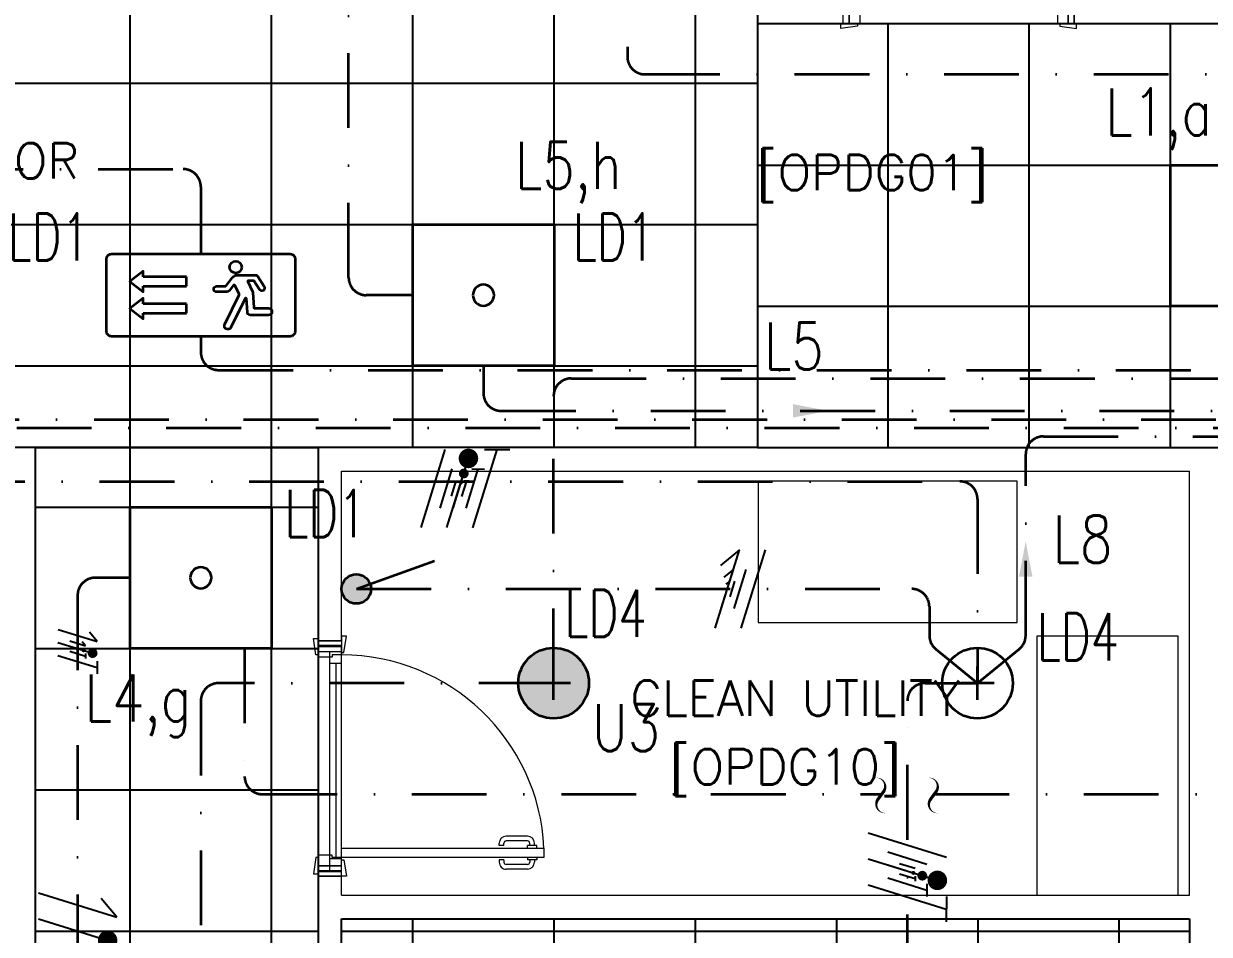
# Model space of a CAD drawing. Header units: inches. Extents: x -12418 to 183584, y -29325 to 19878.
# Drawn here: x 9148 to 14182, y -4814 to -947 of the extents above; entities that cross this region are included whole.
import ezdxf
from ezdxf.enums import TextEntityAlignment as Align

# ---------------------------------------------------------------- set-up
doc = ezdxf.new("R2010")
doc.units = ezdxf.units.IN
doc.header["$LTSCALE"] = 25
doc.header["$MEASUREMENT"] = 0
doc.linetypes.add('DASHDOT', pattern=[25.4, 12.7, -6.35, 0, -6.35])
doc.layers.get('0').update_dxf_attribs({"color": 8})
for name, color, linetype, lineweight in [('00-Ground Floor$0$72_EGR_BASE_TEXT', 252, 'Continuous', 5), ('00-Ground Floor$0$Aluminum', 251, 'Continuous', 5), ('00-Ground Floor$0$LOADING', 253, 'Continuous', 5), ('00-Ground Floor$0$Walls', 251, 'Continuous', 5), ('00-Ground Floor$0$Wooden Joinery', 251, 'Continuous', 5), ('E-LITE-CIRC', 6, 'Continuous', 25), ('E-LITE-CIRC-NUMB', 6, 'Continuous', 25), ('E-LITE-CLNG', 150, 'Continuous', 35), ('E-LITE-CLNG @ 100', 150, 'Continuous', 35), ('E-LITE-CLNG-CNDT', 6, 'DASHDOT', 35), ('E-LITE-CLNG-CNDT @ 100', 6, 'DASHDOT', 35), ('E-LITE-CTRL', 6, 'Continuous', 25), ('E-LITE-EXIT-CLNG @ 100', 3, 'Continuous', 35), ('E-LITE-EXIT-CTRL', 6, 'Continuous', 25), ('E-LITE-EXIT-IDEN', 6, 'Continuous', 25), ('E-LITE-IDEN', 6, 'Continuous', 25), ('E-LITE-SWCH @ 100', 3, 'Continuous', 35), ('E-POWR-WIRE', 6, 'Continuous', 25), ('E-POWR-WIRE @ 100', 6, 'Continuous', 25), ('E-POWR-WIRE @ 20', 6, 'Continuous', 25), ('E-POWR-WIRE @ 50', 6, 'Continuous', 25)]:
    doc.layers.add(name, color=color, linetype=linetype, lineweight=lineweight)
doc.layers.add('00-Ground Floor$0$False Ceiling', color=251, linetype='Continuous')
doc.layers.add('E-LIGHTING CONDUIT', color=6, linetype='Continuous')
doc.styles.add('00-Ground Floor$0$SIMPLEX', font='SIMPLEX.shx', dxfattribs={"height": 150})
doc.styles.add('DC_Simplex', font='SIMPLEX.shx', dxfattribs={"width": 0.7})

# ---------------------------------------------------------------- blocks, each defined once
blk = doc.blocks.new('00-Ground Floor$0$A$C72370EFE')
at = {"layer": '00-Ground Floor$0$Wooden Joinery'}
for p, q in [((-0.01, -0.04), (-0.02, -0.04)), ((-0.01, -0.03), (-0.01, -0.07)), ((0, -0.03), (-0.01, -0.03)), ((0.04, -0.03), (0.05, -0.03)), ((0.05, -0.03), (0.05, -0.07)), ((0.05, -0.04), (0.06, -0.04)), ((-0.05, -0.07), (-0.05, -0.16)), ((-0.03, -0.07), (-0.03, -0.16)), ((-0.01, -0.06), (-0.02, -0.06)), ((0, -0.07), (-0.01, -0.07)), ((0.04, -0.07), (0.05, -0.07)), ((0.05, -0.06), (0.06, -0.06)), ((0.07, -0.07), (0.07, -0.16)), ((0.09, -0.07), (0.09, -0.16)), ((-0.01, -0.17), (-0.02, -0.17)), ((-0.01, -0.19), (-0.02, -0.19)), ((-0.01, -0.17), (-0.01, -0.19)), ((0.05, -0.17), (0.06, -0.17)), ((0.05, -0.17), (0.05, -0.19)), ((0.05, -0.19), (0.06, -0.19))]:
    blk.add_line(p, q, dxfattribs=at)
for centre, radius, start, end in [((-0.02, -0.07), 0.03, 90, 180), ((0.06, -0.07), 0.03, 0, 90), ((-0.02, -0.07), 0.01, 90, 180), ((0.06, -0.07), 0.01, 0, 90), ((-0.02, -0.16), 0.03, 180, 270), ((-0.02, -0.16), 0.01, 180, 270), ((0.06, -0.16), 0.01, 270, 0), ((0.06, -0.16), 0.03, 270, 0)]:
    blk.add_arc(centre, radius, start, end, dxfattribs=at)
blk = doc.blocks.new('00-Ground Floor$0$A$C5DAD61B4')
at = {"layer": '00-Ground Floor$0$Wooden Joinery'}
for points in [[(80, 959.1), (80, 969.1), (10, 979.1), (10, 959.1)], [(940, 959.1), (940, 969.1), (1010, 979.1), (1010, 959.1)], [(70, 859.1), (70, 849.1), (0, 839.1), (0, 859.1)], [(120, 859.1), (120, 0), (80, 0), (80, 859.1)], [(950, 859.1), (950, 849.1), (1020, 839.1), (1020, 859.1)]]:
    blk.add_lwpolyline(points, close=True, dxfattribs=at)
for points in [[(45, 859.1), (45, 959.1), (20, 959.1), (20, 859.1), (45, 859.1)], [(45, 859.1), (80, 859.1), (80, 899.1), (90, 899.1), (90, 959.1), (45, 959.1), (45, 859.1)], [(975, 859.1), (940, 859.1), (940, 899.1), (930, 899.1), (930, 959.1), (975, 959.1), (975, 859.1)], [(975, 859.1), (975, 959.1), (1000, 959.1), (1000, 859.1), (975, 859.1)]]:
    blk.add_lwpolyline(points, dxfattribs=at)
blk.add_arc((80, 859.1), 860, 272.666, 0, dxfattribs=at)
at = {"layer": '00-Ground Floor$0$Wooden Joinery', "xscale": 999.9999999998854, "yscale": 999.9999999998854, "zscale": 999.9999999998854, "rotation": 180}
blk.add_blockref('00-Ground Floor$0$A$C72370EFE', (120, 0), dxfattribs=at)
blk = doc.blocks.new('00-Ground Floor$0$A$C76ae8329')
at = {"layer": '00-Ground Floor$0$Aluminum'}
for p, q in [((202.1, 404.6), (1182.1, 404.6)), ((227.1, 404.6), (227.1, 304.6)), ((1157.1, 404.6), (1157.1, 304.6)), ((227.1, 354.6), (1157.1, 354.6)), ((277.1, 354.6), (277.1, 304.6)), ((1107.1, 354.6), (1107.1, 304.6)), ((202.1, 304.6), (1182.1, 304.6)), ((1107.1, 329.6), (277.1, 329.6))]:
    blk.add_line(p, q, dxfattribs=at)
at = {"layer": '00-Ground Floor$0$Walls'}
for p, q in [((202.1, 304.6), (202.1, 404.6)), ((202.1, 304.6), (202.1, 404.6)), ((202.1, 404.6), (202.1, 304.6)), ((1182.1, 304.6), (1182.1, 404.6)), ((1182.1, 304.6), (1182.1, 404.6)), ((1182.1, 404.6), (1182.1, 304.6))]:
    blk.add_line(p, q, dxfattribs=at)
blk = doc.blocks.new('00-Ground Floor$0$A$Ce9e1c4c3')
at = {"layer": '00-Ground Floor$0$False Ceiling', "color": 254, "linetype": 'Continuous'}
for p, q in [((-90400, -2747.4), (-90400, 3782.6)), ((-89800, -2747.4), (-89800, 3782.6)), ((-89200, -2747.4), (-89200, 3782.6)), ((-88600, -2747.4), (-88600, 3782.6)), ((-88000, -2747.4), (-88000, 3782.6)), ((-87736.7, 3782.6, 0), (-87736.7, -2747.4, 0)), ((-87736.7, -947.4, 0), (-87736.7, -2747.4, 0)), ((-51182.1, -947.4, 0), (-87736.7, -947.4, 0)), ((-87182.1, -2747.4), (-87182.1, -947.4)), ((-86582.1, -2747.4), (-86582.1, -947.4)), ((-85982.1, -2747.4), (-85982.1, -947.4)), ((-94542.1, -1200), (-87736.7, -1200)), ((-87736.7, -1547.4), (-51182.1, -1547.4)), ((-94542.1, -1800), (-87736.7, -1800)), ((-87736.7, -2147.4), (-51182.1, -2147.4)), ((-94542.1, -2400), (-87736.7, -2400)), ((-87736.7, -2747.4, 0), (-94542.1, -2747.4, 0)), ((-90802.1, -2747.4, 0), (-89602.1, -2747.4, 0)), ((-90802.1, -11267.4, 0), (-90802.1, -2747.4, 0)), ((-90400, -11267.4), (-90400, -2747.4)), ((-89800, -11267.4), (-89800, -2747.4)), ((-89602.1, -2747.4, 0), (-89602.1, -11267.4, 0)), ((-87736.7, -2747.4, 0), (-51182.1, -2747.4, 0)), ((-90802.1, -3000), (-89602.1, -3000)), ((-90802.1, -3600), (-89602.1, -3600)), ((-90802.1, -4200), (-89602.1, -4200)), ((-89200, -8477.4), (-89200, -4747.4)), ((-88600, -8477.4), (-88600, -4747.4)), ((-88000, -8477.4), (-88000, -4747.4)), ((-87400, -8477.4), (-87400, -4747.4)), ((-86800, -8477.4), (-86800, -4747.4)), ((-86200, -8477.4), (-86200, -4747.4)), ((-90802.1, -4800), (-89602.1, -4800)), ((-89502.1, -4800), (-85902.1, -4800))]:
    blk.add_line(p, q, dxfattribs=at)
at = {"layer": '00-Ground Floor$0$False Ceiling', "color": 254}
for p, q in [((-89502.1, -4747.4, 0), (-85902.1, -4747.4, 0)), ((-89502.1, -8477.4, 0), (-89502.1, -4747.4, 0)), ((-85902.1, -4747.4, 0), (-85902.1, -8477.4, 0))]:
    blk.add_line(p, q, dxfattribs=at)
blk = doc.blocks.new('00-Ground Floor')
at = {"layer": '00-Ground Floor$0$LOADING', "elevation": 0}
for points in [[(12266.9, -2890.1), (12266.9, -3490.1), (13366.9, -3490.1), (13366.9, -2890.1)], [(13450.1, -4647.4), (14050.1, -4647.4), (14050.1, -3547.4), (13450.1, -3547.4)]]:
    blk.add_lwpolyline(points, close=True, dxfattribs=at)
at = {"layer": '00-Ground Floor$0$Walls'}
for p, q in [((12263.3, -376.2, 0), (12263.3, -947.4, 0)), ((13607.9, -847.4, 0), (13607.9, -947.4, 0)), ((12263.3, -947.4, 0), (12627.9, -947.4, 0)), ((13607.9, -947.4, 0), (16752.9, -947.4, 0)), ((9197.9, -2747.4, 0), (9097.9, -2747.4, 0)), ((9197.9, -6447.4, 0), (9197.9, -2747.4, 0)), ((10397.9, -3567.4, 0), (10397.9, -2747.4, 0)), ((10397.9, -2747.4, 0), (14197.9, -2747.4, 0)), ((10497.9, -3567.4, 0), (10497.9, -2847.4, 0)), ((10497.9, -2847.4, 0), (14097.9, -2847.4, 0)), ((14097.9, -4647.4, 0), (14097.9, -2847.4, 0)), ((10497.9, -3567.4, 0), (10397.9, -3567.4, 0)), ((10397.9, -4847.4, 0), (10397.9, -4547.4, 0)), ((10497.9, -4547.4, 0), (10397.9, -4547.4, 0)), ((10497.9, -4647.4, 0), (10497.9, -4547.4, 0)), ((10497.9, -4647.4, 0), (14097.9, -4647.4, 0)), ((10497.9, -4847.4, 0), (10497.9, -4747.4, 0)), ((10497.9, -4747.4, 0), (14097.9, -4747.4, 0)), ((14097.9, -8477.4, 0), (14097.9, -4747.4, 0))]:
    blk.add_line(p, q, dxfattribs=at)
at = {"rotation": 90}
blk.add_blockref('00-Ground Floor$0$A$C76ae8329', (10802.6, -4769.6, 0), dxfattribs=at)
at = {"layer": '00-Ground Floor$0$False Ceiling', "color": 254}
blk.add_blockref('00-Ground Floor$0$A$Ce9e1c4c3', (100000, 0), dxfattribs=at)
at = {"layer": '00-Ground Floor$0$Wooden Joinery', "xscale": -1, "rotation": 180}
blk.add_blockref('00-Ground Floor$0$A$C5DAD61B4', (12607.9, 11.6, 0), dxfattribs=at)
at = {"layer": '00-Ground Floor$0$Wooden Joinery', "rotation": 89.99999999999999}
blk.add_blockref('00-Ground Floor$0$A$C5DAD61B4', (11357, -4567.4, 0), dxfattribs=at)
at = {"layer": '00-Ground Floor$0$72_EGR_BASE_TEXT', "char_height": 150, "attachment_point": 2, "style": '00-Ground Floor$0$SIMPLEX'}
for s, insert in [('PATHWAY WAS ENLARGED\\PTO BE SAME WIDTH AS CORRIDOR', (7695.5, -1204)), ('[OPDG01]', (12751.5, -1504.5, 0)), ('CLEAN UTILITY', (12424.6, -3736)), ('[OPDG10]', (12381.7, -4027.4, 0))]:
    blk.add_mtext(s, dxfattribs=dict(at, insert=insert))
blk = doc.blocks.new('*U71')
blk.add_lwpolyline([(-300, 300), (-300, -300), (300, -300), (300, 300)], close=True)
blk.add_circle((0, 0), 45)
at = {"layer": 'E-LITE-CIRC-NUMB', "style": 'DC_Simplex', "width": 0.7, "flags": 8}
blk.add_attdef('CIRCUIT', text='', height=200, rotation=0, dxfattribs=at).set_placement((-473.9, 300), align=Align.RIGHT)
at = {"layer": 'E-LITE-CTRL', "style": 'DC_Simplex', "width": 0.7, "flags": 8}
blk.add_attdef('CONTROL', (1118.9, -935), '', height=200, rotation=360, dxfattribs=at)
at = {"layer": 'E-LITE-IDEN', "style": 'DC_Simplex', "width": 0.7, "flags": 8}
blk.add_attdef('TYPE', (-354.9, 173), '', height=200, rotation=360, dxfattribs=at)
blk = doc.blocks.new('*U18')
at = {"color": 9}
for p, q in [((-0.603, -0.975), (-2.447, -0.975)), ((-0.603, -1.375), (-0.603, -0.975)), ((-2.447, -1.375), (-0.603, -1.375)), ((-0.603, -2.121), (-2.447, -2.121)), ((-0.603, -2.521), (-0.603, -2.121)), ((-2.447, -2.521), (-0.603, -2.521))]:
    blk.add_line(p, q, dxfattribs=at)
blk.add_lwpolyline([(3.8, -3.5), (-3.8, -3.5, -0.414214), (-4, -3.3), (-4, -0.2, -0.414214), (-3.8, 0), (3.8, 0, -0.414214), (4, -0.2), (4, -3.3, -0.414214)], format="xyb", close=True)
for points in [[(-2.447, -0.975), (-2.447, -0.738), (-3.021, -1.175), (-2.447, -1.612), (-2.447, -1.375)], [(-2.447, -2.121), (-2.447, -1.884), (-3.021, -2.321), (-2.447, -2.758), (-2.447, -2.521)]]:
    blk.add_lwpolyline(points, dxfattribs=at)
blk.add_lwpolyline([(2.489, -1.509), (2.259, -1.15, 0.255575), (2.236, -1.137), (2.012, -1.137, 0.558794), (1.989, -1.176), (2.2, -1.596, -0.100171), (2.213, -1.642), (2.257, -2.278, 0.394397), (2.283, -2.303), (2.874, -2.303, -1), (2.874, -2.598), (2.108, -2.598, -0.394397), (1.975, -2.473), (1.936, -1.897, 0.766279), (1.885, -1.887), (1.278, -3.118, -1), (1.014, -2.988), (1.63, -1.738, 0.235619), (1.63, -1.714), (1.437, -1.332, 0.5506), (1.392, -1.327), (1.206, -1.567, -0.231482), (1.111, -1.613), (0.667, -1.613, -1), (0.667, -1.372), (1.039, -1.372, 0.231482), (1.06, -1.362), (1.345, -0.996, -0.231482), (1.547, -0.897), (2.316, -0.897, -0.255575), (2.418, -0.952), (2.691, -1.379, -1)], format="xyb", close=True, dxfattribs=at)
blk.add_circle((1.481, -0.557), 0.257, dxfattribs=at)
at = {"layer": 'E-LITE-EXIT-CTRL', "style": 'DC_Simplex', "width": 0.7, "flags": 8}
blk.add_attdef('CONTROL', (4.5, -6), '', height=2, rotation=360, dxfattribs=at)
at = {"layer": 'E-LITE-EXIT-IDEN', "style": 'DC_Simplex', "width": 0.7, "flags": 8}
blk.add_attdef('TYPE', (4.5, 0.5), '', height=2, rotation=360, dxfattribs=at)
blk = doc.blocks.new('*U281')
h = blk.add_hatch(color=254)
h.dxf.hatch_style = 1
edge = h.paths.add_edge_path()
edge.add_arc((0, 0), 1.5, 0, 360)
for p, q in [((0, -0.711), (0, 0.711)), ((0.711, 0), (-0.711, 0))]:
    blk.add_line(p, q)
blk.add_circle((0, 0), 1.5)
at = {"layer": 'E-LITE-CIRC-NUMB', "style": 'DC_Simplex', "width": 0.7, "flags": 8}
blk.add_attdef('CIRCUIT', text='', height=2, rotation=360, dxfattribs=at).set_placement((-3.364, 1.5), align=Align.RIGHT)
at = {"layer": 'E-LITE-CTRL', "style": 'DC_Simplex', "width": 0.7, "flags": 8}
blk.add_attdef('CONTROL', (3.364, -3.498), '', height=2, rotation=360, dxfattribs=at)
at = {"layer": 'E-LITE-IDEN', "style": 'DC_Simplex', "width": 0.7, "flags": 8}
blk.add_attdef('TYPE', (3.364, 1.5), '', height=2, rotation=360, dxfattribs=at)
blk = doc.blocks.new('DC_LT-CL-Point')
for p, q in [((0, -0.711), (0, 0.711)), ((0.711, 0), (-0.711, 0))]:
    blk.add_line(p, q)
blk.add_circle((0, 0), 1.5)
at = {"layer": 'E-LITE-CIRC-NUMB', "style": 'DC_Simplex', "width": 0.7, "flags": 8}
blk.add_attdef('CIRCUIT', text='', height=2, rotation=360, dxfattribs=at).set_placement((-3.364, 1.5), align=Align.RIGHT)
at = {"layer": 'E-LITE-CTRL', "style": 'DC_Simplex', "width": 0.7, "flags": 8}
blk.add_attdef('CONTROL', (3.364, -3.498), '', height=2, rotation=360, dxfattribs=at)
at = {"layer": 'E-LITE-IDEN', "style": 'DC_Simplex', "width": 0.7, "flags": 8}
blk.add_attdef('TYPE', (3.364, 1.5), '', height=2, rotation=360, dxfattribs=at)
blk = doc.blocks.new('*U33')
blk.add_hatch(color=256).paths.add_polyline_path([(-0.625, -0.625, -1), (-0.625, 0.625, -1)])
blk.add_line((-0.625, 0), (-3.947, -1.2))
blk.add_circle((-0.625, 0), 0.625)
at = {"layer": 'E-LITE-CTRL', "style": 'DC_Simplex', "width": 0.7, "flags": 8}
blk.add_attdef('CONTROL', (-26.627, -10.116), '', height=2, rotation=360, dxfattribs=at)
at = {"layer": 'E-LITE-IDEN', "style": 'DC_Simplex', "width": 0.7, "flags": 8}
blk.add_attdef('TYPE', text='', height=2, rotation=360, dxfattribs=at).set_placement((-31.991, -10.116), align=Align.RIGHT)
blk = doc.blocks.new('*U59')
blk.add_lwpolyline([(-300, 300), (-300, -300), (300, -300), (300, 300)], close=True)
blk.add_circle((0, 0), 45)
at = {"layer": 'E-LITE-CIRC-NUMB', "style": 'DC_Simplex', "width": 0.7, "flags": 8}
blk.add_attdef('CIRCUIT', text='', height=200, rotation=0, dxfattribs=at).set_placement((-473.9, 300), align=Align.RIGHT)
at = {"layer": 'E-LITE-CTRL', "style": 'DC_Simplex', "width": 0.7, "flags": 8}
blk.add_attdef('CONTROL', (1118.9, -935), '', height=200, rotation=360, dxfattribs=at)
at = {"layer": 'E-LITE-IDEN', "style": 'DC_Simplex', "width": 0.7, "flags": 8}
blk.add_attdef('TYPE', (-380, 146.8), '', height=200, rotation=360, dxfattribs=at)
blk = doc.blocks.new('CD-CUT')
at = {"linetype": 'Continuous'}
blk.add_lwpolyline([(-30.4, 100, 0, 1.75, 0), (-13.9, 97.3, 1.75, 17.5, -0.545095), (15.4, 21.1, 17.5, 17.5, 0), (-15.4, -21.1, 17.5, 1.75, 0.545095), (13.9, -97.3, 1.75, 0, 0), (30.4, -100, 0, 0, 0)], format="xyseb", dxfattribs=at)
blk = doc.blocks.new('*U54')
blk.add_hatch(color=256).paths.add_polyline_path([(-0.287, 0), (0, -1.5), (0.287, 0)])
blk = doc.blocks.new('*U12')
blk.add_hatch(color=256).paths.add_polyline_path([(0, -0.287), (1.5, 0), (0, 0.287)])
blk = doc.blocks.new('*U76')
for p, q in [((-1.617, -1.658), (-0.587, 1.663)), ((-0.515, -1.66), (0.515, 1.66)), ((0.587, -1.663), (1.617, 1.658)), ((1.078, 1.659), (2.157, 1.657))]:
    blk.add_line(p, q)
at = {"const_width": 0.414}
blk.add_lwpolyline([(0.19, 1.278, 1), (0.604, 1.277, 1)], format="xyb", close=True, dxfattribs=at)
blk = doc.blocks.new('*U1172')
at = {"layer": 'E-POWR-WIRE @ 100', "xscale": 100, "yscale": 100, "zscale": 100}
blk.add_blockref('*U76', (10996.6, -2921), dxfattribs=at)
at = {"layer": 'E-POWR-WIRE @ 20', "xscale": 20, "yscale": 20, "zscale": 20}
blk.add_blockref('*U76', (10996.6, -2921), dxfattribs=at)
at = {"layer": 'E-POWR-WIRE @ 50', "xscale": 50, "yscale": 50, "zscale": 50}
blk.add_blockref('*U76', (10996.6, -2921), dxfattribs=at)
blk = doc.blocks.new('*U77')
for p, q in [((-0.515, -1.66), (0.515, 1.66)), ((0.515, 1.66), (-0.287, 1.001)), ((0.587, -1.663), (1.617, 1.658))]:
    blk.add_line(p, q)
blk = doc.blocks.new('*U1173')
at = {"layer": 'E-POWR-WIRE @ 100', "xscale": 100, "yscale": 100, "zscale": 100}
blk.add_blockref('*U77', (12135.4, -3347.4, 0), dxfattribs=at)
at = {"layer": 'E-POWR-WIRE @ 20', "xscale": 20, "yscale": 20, "zscale": 20}
blk.add_blockref('*U77', (12135.4, -3347.4, 0), dxfattribs=at)
at = {"layer": 'E-POWR-WIRE @ 50', "xscale": 50, "yscale": 50, "zscale": 50}
blk.add_blockref('*U77', (12135.4, -3347.4, 0), dxfattribs=at)
blk = doc.blocks.new('*U83')
for p, q in [((-1.658, 1.617), (1.663, 0.587)), ((-1.66, 0.515), (1.66, -0.515)), ((-1.663, -0.587), (1.658, -1.617)), ((1.659, -1.078), (1.657, -2.157))]:
    blk.add_line(p, q)
at = {"const_width": 0.414}
blk.add_lwpolyline([(1.278, -0.19, 1), (1.277, -0.604, 1)], format="xyb", close=True, dxfattribs=at)
blk = doc.blocks.new('*U1292')
at = {"layer": 'E-POWR-WIRE @ 100', "xscale": 100, "yscale": 100, "zscale": 100}
blk.add_blockref('*U83', (12899.7, -4545.1, 0), dxfattribs=at)
at = {"layer": 'E-POWR-WIRE @ 20', "xscale": 20, "yscale": 20, "zscale": 20}
blk.add_blockref('*U83', (12899.7, -4545.1, 0), dxfattribs=at)
at = {"layer": 'E-POWR-WIRE @ 50', "xscale": 50, "yscale": 50, "zscale": 50}
blk.add_blockref('*U83', (12899.7, -4545.1, 0), dxfattribs=at)
blk = doc.blocks.new('*U82')
for p, q in [((-1.658, 1.617), (1.663, 0.587)), ((1.663, 0.587), (1.004, 1.389)), ((-1.66, 0.515), (1.66, -0.515)), ((-1.663, -0.587), (1.658, -1.617)), ((1.659, -1.078), (1.657, -2.157))]:
    blk.add_line(p, q)
at = {"const_width": 0.414}
blk.add_lwpolyline([(1.278, -0.19, 1), (1.277, -0.604, 1)], format="xyb", close=True, dxfattribs=at)
blk = doc.blocks.new('*U1401')
at = {"layer": 'E-POWR-WIRE @ 100', "xscale": 100, "yscale": 100, "zscale": 100}
blk.add_blockref('*U82', (9376.5, -4800), dxfattribs=at)
at = {"layer": 'E-POWR-WIRE @ 20', "xscale": 20, "yscale": 20, "zscale": 20}
blk.add_blockref('*U82', (9376.5, -3600), dxfattribs=at)
at = {"layer": 'E-POWR-WIRE @ 50', "xscale": 50, "yscale": 50, "zscale": 50}
blk.add_blockref('*U82', (9376.5, -3600), dxfattribs=at)

msp = doc.modelspace()

# ---------------------------------------------------------------- linework, layer by layer
at = {"layer": 'E-LITE-CLNG-CNDT'}
for points in [[(10800, -2100), (10602.6, -2100, -0.414214), (10527.6, -2025), (10527.6, 2476.9, -0.414214), (10602.6, 2551.9), (10800, 2551.9)], [(2904.7, -876.2), (5485.9, -876.2, -0.414214), (5560.9, -951.2), (5560.9, -2552.4, 0.414214), (5635.9, -2627.4), (19051.4, -2627.4, -0.414214), (19126.4, -2702.4), (19126.4, -2847.4)], [(4800, -2100), (5250.2, -2636.9, 0.221772), (5307.7, -2663.7), (19021.2, -2663.7, -0.414214), (19096.2, -2738.7), (19096.2, -2847.4)], [(11100, -2400), (11100, -2516.2, 0.414214), (11175, -2591.2), (19084.7, -2591.2, -0.414214), (19159.7, -2666.2), (19159.7, -2847.4)], [(13197.9, -3747.4), (13374.8, -3603.4, 0.225559), (13402.5, -3545.2), (13402.5, -2775, -0.414214), (13477.5, -2700), (18987.9, -2700, -0.414214), (19062.9, -2775), (19062.9, -2847.4)], [(8124.8, -3614.4), (8124.8, -2965.8, -0.414214), (8199.8, -2890.8), (13122.9, -2890.8, -0.414214), (13197.9, -2965.8), (13197.9, -3747.4)], [(9600, -3300), (9451.5, -3300, 0.414214), (9376.5, -3375), (9376.5, -8043.5, 0.414214), (9451.5, -8118.5), (9600, -8118.5)], [(10085.8, -3600), (10085.8, -4143.7, 0.414214), (10160.8, -4218.7), (12791.2, -4218.7)]]:
    msp.add_lwpolyline(points, format="xyb", dxfattribs=at)
at = {"layer": 'E-LITE-CLNG-CNDT', "color": 1}
for points in [[(11400, 300), (11636, 300, -0.414214), (11711, 225), (11711, -1087.3, 0.414214), (11786, -1162.3), (17242.9, -1162.3, -0.414214), (17317.9, -1237.3), (17317.9, -1547.4)], [(8828.5, -1564.9), (9825, -1564.9, -0.414214), (9900, -1639.9), (9900, -1925)], [(9900, -2275), (9900, -2342.9, 0.414214), (9975, -2417.9), (19141.5, -2417.9)], [(11397.9, -3747.4), (11397.9, -2528.6, -0.414214), (11472.9, -2453.6), (19142, -2453.6)], [(11397.9, -3747.4), (9975, -3747.4, 0.414214), (9900, -3822.4), (9900, -5700)]]:
    msp.add_lwpolyline(points, format="xyb", dxfattribs=at)
at = {"layer": 'E-LITE-CLNG-CNDT', "elevation": 0}
for points in [[(10560.4, -3347.4), (12918.4, -3347.4, -0.414214), (12993.4, -3422.4), (12993.4, -3545.2, 0.225559), (13021, -3603.4), (13197.9, -3747.4)], [(12900, -5047.4), (12900, -3822.4, -0.414214), (12975, -3747.4), (13197.9, -3747.4)]]:
    msp.add_lwpolyline(points, format="xyb", dxfattribs=at)
at = {"layer": 'E-LITE-CLNG-CNDT'}
msp.add_lwpolyline([(13014.4, -4218.7), (17843.8, -4218.7)], dxfattribs=at)

# ---------------------------------------------------------------- block references
at = {"layer": 'E-LIGHTING CONDUIT', "xscale": 0.762, "yscale": 0.762, "zscale": 0.762}
for p in [(12787.1, -4224.3, 0), (13010.3, -4224.3, 0)]:
    msp.add_blockref('CD-CUT', p, dxfattribs=at)
at = {"layer": 'E-LITE-CLNG'}
ref = msp.add_blockref('*U59', (14317.9, -1847.4), dxfattribs=dict(at, xscale=-1))
ref.add_attrib('TYPE', 'LD1', (14697.9, -1700.6), dxfattribs={"layer": 'E-LITE-IDEN', "height": 200, "rotation": 0, "style": 'DC_Simplex', "width": 0.7, "flags": 8})
ref = msp.add_blockref('*U59', (8700, -2100), dxfattribs=dict(at, xscale=-1))
ref.add_attrib('TYPE', 'LD1', (9080, -1953.2), dxfattribs={"layer": 'E-LITE-IDEN', "height": 200, "rotation": 0, "style": 'DC_Simplex', "width": 0.7, "flags": 8})
ref = msp.add_blockref('*U59', (11100, -2100), dxfattribs=dict(at, xscale=-1))
ref.add_attrib('TYPE', 'LD1', (11480, -1953.2), dxfattribs={"layer": 'E-LITE-IDEN', "height": 200, "rotation": 0, "style": 'DC_Simplex', "width": 0.7, "flags": 8})
ref = msp.add_blockref('*U71', (9900, -3300), dxfattribs=dict(at, xscale=-1))
ref.add_attrib('TYPE', 'LD1', (10254.9, -3127), dxfattribs={"layer": 'E-LITE-IDEN', "height": 200, "rotation": 0, "style": 'DC_Simplex', "width": 0.7, "flags": 8})
at = {"layer": 'E-LITE-CLNG @ 100'}
ref = msp.add_blockref('*U281', (11397.9, -3747.4, 0), dxfattribs=dict(at, xscale=99.99999999999999, yscale=99.99999999999999, zscale=99.99999999999999))
ref.add_attrib('TYPE', 'LD4', (11444.7, -3551, 0), dxfattribs={"layer": 'E-LITE-IDEN', "height": 200, "style": 'DC_Simplex', "width": 0.7, "flags": 8})
ref = msp.add_blockref('DC_LT-CL-Point', (13197.9, -3747.4, 0), dxfattribs=dict(at, xscale=99.99999999999999, yscale=99.99999999999999, zscale=99.99999999999999))
ref.add_attrib('TYPE', 'LD4', (13450.1, -3650.7, 0), dxfattribs={"layer": 'E-LITE-IDEN', "height": 200, "style": 'DC_Simplex', "width": 0.7, "flags": 8})
at = {"layer": 'E-LITE-CLNG-CNDT', "color": 1}
msp.add_blockref('00-Ground Floor', (0, 0), dxfattribs=at)
at = {"layer": 'E-LITE-CLNG-CNDT @ 100', "color": 1, "xscale": -100, "yscale": 100, "zscale": 100, "rotation": 180}
msp.add_blockref('*U12', (12413.9, -2591.2), dxfattribs=at)
at = {"layer": 'E-LITE-CLNG-CNDT @ 100', "xscale": -100, "yscale": 100, "zscale": 100, "rotation": 180}
msp.add_blockref('*U54', (13402.5, -3295.3), dxfattribs=at)
at = {"layer": 'E-LITE-EXIT-CLNG @ 100', "xscale": 100, "yscale": 100, "zscale": 100}
msp.add_blockref('*U18', (9900, -1925), dxfattribs=at)
at = {"layer": 'E-LITE-SWCH @ 100', "xscale": 100, "yscale": 100, "zscale": 100, "rotation": 180}
msp.add_blockref('*U33', (10497.9, -3347.4, 0), dxfattribs=at)
at = {"layer": 'E-POWR-WIRE'}
for name in ['*U1172', '*U1173', '*U1401', '*U1292']:
    msp.add_blockref(name, (0, 0), dxfattribs=at)

# ---------------------------------------------------------------- texts
at = {"layer": 'E-LITE-CIRC', "style": 'DC_Simplex', "width": 0.8}
for s, p in [('L1,a', (13741, -1421.9)), ('L5,h', (11234.3, -1648.8)), ('L5', (12291.1, -2416.1)), ('L8', (13517, -3236.1)), ('L4,g', (9406.5, -3910)), ('U3', (11561.7, -4036.2, 0))]:
    msp.add_text(s, height=200, rotation=0, dxfattribs=at).set_placement(p)

doc.saveas('drawing.dxf')
